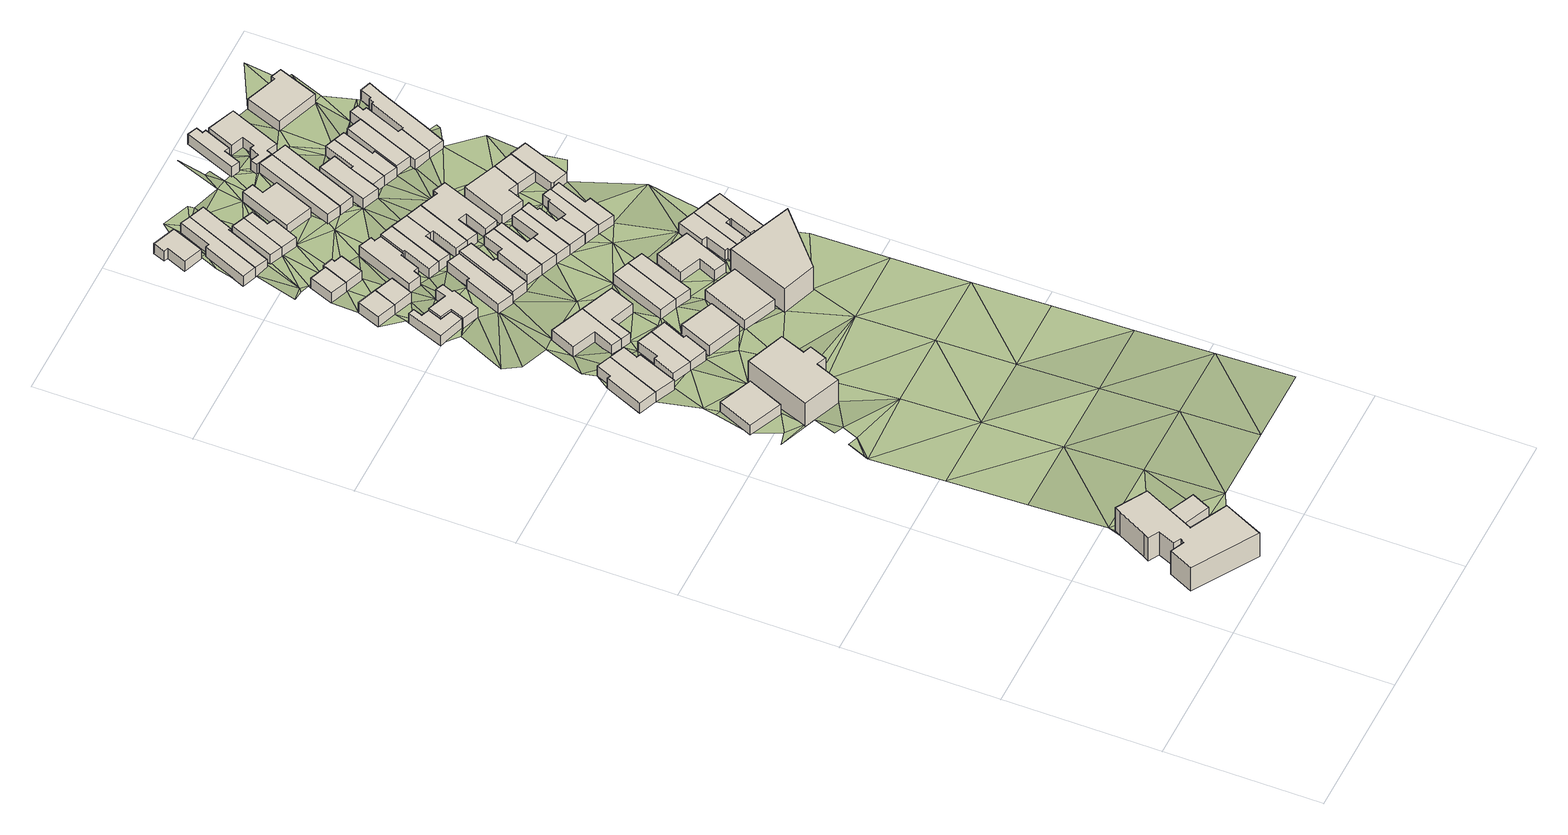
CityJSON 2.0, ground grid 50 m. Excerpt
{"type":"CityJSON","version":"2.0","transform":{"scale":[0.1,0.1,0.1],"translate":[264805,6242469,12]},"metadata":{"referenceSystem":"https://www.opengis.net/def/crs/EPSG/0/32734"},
"CityObjects":{
"building1":{"type":"Building","attributes":{"building":"retail","building:levels":3,"building_height":9.7,"plus_code":"4FRW3F94+77R","ground_height":23.98,"roof_height":33.68},"geometry":[{"type":"Solid","lod":"1","boundaries":[[[[0,1,2,3]],[[1,4,5,2]],[[4,6,7,5]],[[6,8,9,7]],[[8,10,11,9]],[[10,12,13,11]],[[12,14,15,13]],[[14,16,17,15]],[[16,18,19,17]],[[18,20,21,19]],[[20,22,23,21]],[[22,24,25,23]],[[24,26,27,25]],[[26,0,3,27]],[[3,2,5,7,9,11,13,15,17,19,21,23,25,27]],[[26,24,22,20,18,16,14,12,10,8,6,4,1,0]]]]}]},
"building2":{"type":"Building","attributes":{"building":"service","building:levels":1,"building_height":4.1,"plus_code":"4FRW3F94+78V","ground_height":24.58,"roof_height":28.68},"geometry":[{"type":"Solid","lod":"1","boundaries":[[[[28,29,30,31]],[[29,32,33,30]],[[32,34,35,33]],[[34,28,31,35]],[[31,30,33,35]],[[34,32,29,28]]]]}]},
"building3":{"type":"Building","attributes":{"address":"42 Ormskirk Street Woodstock Cape Town","building":"house","building:levels":1,"building_height":4.1,"plus_code":"4FRW3F94+Q7H","ground_height":19.28,"roof_height":23.38},"geometry":[{"type":"Solid","lod":"1","boundaries":[[[[36,37,38,39]],[[37,40,41,38]],[[40,42,43,41]],[[42,36,39,43]],[[39,38,41,43]],[[42,40,37,36]]]]}]},
"building4":{"type":"Building","attributes":{"address":"Ormskirk Street Woodstock Cape Town","building":"house","building:levels":1,"building_height":4.1,"plus_code":"4FRW3F94+V7V","ground_height":18.62,"roof_height":22.72},"geometry":[{"type":"Solid","lod":"1","boundaries":[[[[44,45,46,47]],[[45,48,49,46]],[[48,50,51,49]],[[50,52,53,51]],[[52,54,55,53]],[[54,44,47,55]],[[47,46,49,51,53,55]],[[54,52,50,48,45,44]]]]}]},
"building5":{"type":"Building","attributes":{"address":"BHC School of Design 72 Salt River Road Salt River Cape Town","building":"college","building:levels":3,"amenity":"college","building_height":9.7,"plus_code":"4FRW3F94+P8Q","ground_height":18.91,"roof_height":28.61},"geometry":[{"type":"Solid","lod":"1","boundaries":[[[[56,57,58,59]],[[57,60,61,58]],[[60,62,63,61]],[[62,64,65,63]],[[64,66,67,65]],[[66,68,69,67]],[[68,70,71,69]],[[70,56,59,71]],[[59,58,61,63,65,67,69,71]],[[70,68,66,64,62,60,57,56]]]]}]},
"building6":{"type":"Building","attributes":{"address":"Ormskirk Street Woodstock Cape Town","building":"house","building:levels":1,"building_height":4.1,"plus_code":"4FRW3F94+V7Q","ground_height":18.62,"roof_height":22.72},"geometry":[{"type":"Solid","lod":"1","boundaries":[[[[44,54,55,47]],[[54,72,73,55]],[[72,74,75,73]],[[74,76,77,75]],[[76,78,79,77]],[[78,44,47,79]],[[47,55,73,75,77,79]],[[78,76,74,72,54,44]]]]}]},
"building7":{"type":"Building","attributes":{"address":"33A Ormskirk Street Woodstock Cape Town","building":"house","building:levels":1,"building_height":4.1,"plus_code":"4FRW3F94+V8G","ground_height":18.24,"roof_height":22.34},"geometry":[{"type":"Solid","lod":"1","boundaries":[[[[80,81,82,83]],[[81,84,85,82]],[[84,86,87,85]],[[86,88,89,87]],[[88,90,91,89]],[[90,80,83,91]],[[83,82,85,87,89,91]],[[90,88,86,84,81,80]]]]}]},
"building8":{"type":"Building","attributes":{"address":"33B Ormskirk Street Woodstock Cape Town","building":"house","building:levels":1,"building_height":4.1,"plus_code":"4FRW3F94+V9M","ground_height":18.24,"roof_height":22.34},"geometry":[{"type":"Solid","lod":"1","boundaries":[[[[80,90,91,83]],[[90,92,93,91]],[[92,94,95,93]],[[94,96,97,95]],[[96,98,99,97]],[[98,80,83,99]],[[83,91,93,95,97,99]],[[98,96,94,92,90,80]]]]}]},
"building9":{"type":"Building","attributes":{"address":"82 Regent Road Woodstock Cape Town","building":"house","building:levels":1,"building_height":4.1,"plus_code":"4FRW3F94+X89","ground_height":17.44,"roof_height":21.54},"geometry":[{"type":"Solid","lod":"1","boundaries":[[[[100,101,102,103]],[[101,104,105,102]],[[104,106,107,105]],[[106,108,109,107]],[[108,110,111,109]],[[110,100,103,111]],[[103,102,105,107,109,111]],[[110,108,106,104,101,100]]]]}]},
"building10":{"type":"Building","attributes":{"address":"51 Regent Road Woodstock Cape Town","building":"house","building:levels":1,"building_height":4.1,"plus_code":"4FRW3FC4+47G","ground_height":15.79,"roof_height":19.89},"geometry":[{"type":"Solid","lod":"1","boundaries":[[[[112,113,114,115]],[[113,116,117,114]],[[116,118,119,117]],[[118,120,121,119]],[[120,122,123,121]],[[122,124,125,123]],[[124,126,127,125]],[[126,112,115,127]],[[115,114,117,119,121,123,125,127]],[[126,124,122,120,118,116,113,112]]]]}]},
"building11":{"type":"Building","attributes":{"address":"18E Oxford Street Woodstock Cape Town","building":"house","building:levels":1,"building_height":4.1,"plus_code":"4FRW3FC4+57Q","ground_height":15.79,"roof_height":19.89},"geometry":[{"type":"Solid","lod":"1","boundaries":[[[[128,129,130,131]],[[129,132,133,130]],[[132,134,135,133]],[[134,128,131,135]],[[131,130,133,135]],[[134,132,129,128]]]]}]},
"building12":{"type":"Building","attributes":{"address":"35 Ormskirk Street Woodstock Cape Town","building":"house","building:levels":1,"building_height":4.1,"plus_code":"4FRW3F94+VC2","ground_height":18.24,"roof_height":22.34},"geometry":[{"type":"Solid","lod":"1","boundaries":[[[[136,137,138,139]],[[137,140,141,138]],[[140,142,143,141]],[[142,136,139,143]],[[139,138,141,143]],[[142,140,137,136]]]]}]},
"building13":{"type":"Building","attributes":{"address":"53 Regent Road Woodstock Cape Town","building":"house","building:levels":1,"building_height":4.1,"plus_code":"4FRW3FC4+483","ground_height":16.55,"roof_height":20.65},"geometry":[{"type":"Solid","lod":"1","boundaries":[[[[144,145,146,147]],[[145,148,149,146]],[[148,150,151,149]],[[150,152,153,151]],[[152,154,155,153]],[[154,156,157,155]],[[156,158,159,157]],[[158,160,161,159]],[[160,162,163,161]],[[162,164,165,163]],[[164,144,147,165]],[[147,146,149,151,153,155,157,159,161,163,165]],[[164,162,160,158,156,154,152,150,148,145,144]]]]}]},
"building14":{"type":"Building","attributes":{"address":"84 Regent Road Woodstock Cape Town","building":"house","building:levels":1,"building_height":4.1,"plus_code":"4FRW3F94+X94","ground_height":17.44,"roof_height":21.54},"geometry":[{"type":"Solid","lod":"1","boundaries":[[[[100,110,111,103]],[[110,166,167,111]],[[166,168,169,167]],[[168,170,171,169]],[[170,172,173,171]],[[172,100,103,173]],[[103,111,167,169,171,173]],[[172,170,168,166,110,100]]]]}]},
"building15":{"type":"Building","attributes":{"address":"18D Oxford Street Woodstock Cape Town","building":"house","building:levels":1,"building_height":4.1,"plus_code":"4FRW3FC4+58F","ground_height":15.79,"roof_height":19.89},"geometry":[{"type":"Solid","lod":"1","boundaries":[[[[129,128,131,130]],[[128,174,175,131]],[[174,176,177,175]],[[176,129,130,177]],[[130,131,175,177]],[[176,174,128,129]]]]}]},
"building16":{"type":"Building","attributes":{"address":"18B Oxford Street Woodstock Cape Town","building":"house","building:levels":1,"building_height":4.1,"plus_code":"4FRW3FC4+68R","ground_height":14.93,"roof_height":19.03},"geometry":[{"type":"Solid","lod":"1","boundaries":[[[[178,179,180,181]],[[179,182,183,180]],[[182,184,185,183]],[[184,178,181,185]],[[181,180,183,185]],[[184,182,179,178]]]]}]},
"building17":{"type":"Building","attributes":{"address":"18C Oxford Street Woodstock Cape Town","building":"house","building:levels":1,"building_height":4.1,"plus_code":"4FRW3FC4+68P","ground_height":14.8,"roof_height":18.9},"geometry":[{"type":"Solid","lod":"1","boundaries":[[[[186,187,188,189]],[[187,190,191,188]],[[190,192,193,191]],[[192,194,195,193]],[[194,196,197,195]],[[196,198,199,197]],[[198,186,189,199]],[[189,188,191,193,195,197,199]],[[198,196,194,192,190,187,186]]]]}]},
"building18":{"type":"Building","attributes":{"address":"55 Regent Road Woodstock Cape Town","building":"house","building:levels":1,"building_height":4.1,"plus_code":"4FRW3FC4+39M","ground_height":15.6,"roof_height":19.7},"geometry":[{"type":"Solid","lod":"1","boundaries":[[[[200,201,202,203]],[[201,204,205,202]],[[204,206,207,205]],[[206,208,209,207]],[[208,210,211,209]],[[210,200,203,211]],[[203,202,205,207,209,211]],[[210,208,206,204,201,200]]]]}]},
"building19":{"type":"Building","attributes":{"address":"37 Ormskirk Street Woodstock Cape Town","building":"house","building:levels":1,"building_height":4.1,"plus_code":"4FRW3F94+RFM","ground_height":17.89,"roof_height":21.99},"geometry":[{"type":"Solid","lod":"1","boundaries":[[[[212,213,214,215]],[[213,216,217,214]],[[216,218,219,217]],[[218,212,215,219]],[[215,214,217,219]],[[218,216,213,212]]]]}]},
"building20":{"type":"Building","attributes":{"address":"86 Regent Road Woodstock Cape Town","building":"house","building:levels":1,"building_height":4.1,"plus_code":"4FRW3F94+WCP","ground_height":17.22,"roof_height":21.32},"geometry":[{"type":"Solid","lod":"1","boundaries":[[[[220,221,222,223]],[[221,224,225,222]],[[224,226,227,225]],[[226,220,223,227]],[[223,222,225,227]],[[226,224,221,220]]]]}]},
"building21":{"type":"Building","attributes":{"address":"57 Regent Road Woodstock Cape Town","building":"house","building:levels":1,"building_height":4.1,"plus_code":"4FRW3FC4+39H","ground_height":16.55,"roof_height":20.65},"geometry":[{"type":"Solid","lod":"1","boundaries":[[[[228,229,230,231]],[[229,232,233,230]],[[232,234,235,233]],[[234,236,237,235]],[[236,238,239,237]],[[238,228,231,239]],[[231,230,233,235,237,239]],[[238,236,234,232,229,228]]]]}]},
"building22":{"type":"Building","attributes":{"address":"11A Oxford Street Woodstock Cape Town","building":"house","building:levels":1,"building_height":4.1,"plus_code":"4FRW3FC4+97X","ground_height":13.09,"roof_height":17.19},"geometry":[{"type":"Solid","lod":"1","boundaries":[[[[240,241,242,243]],[[241,244,245,242]],[[244,246,247,245]],[[246,248,249,247]],[[248,250,251,249]],[[250,240,243,251]],[[243,242,245,247,249,251]],[[250,248,246,244,241,240]]]]}]},
"building23":{"type":"Building","attributes":{"address":"20 Oxford Street Woodstock Cape Town","building":"house","building:levels":1,"building_height":4.1,"plus_code":"4FRW3FC4+59V","ground_height":14.8,"roof_height":18.9},"geometry":[{"type":"Solid","lod":"1","boundaries":[[[[252,253,254,255]],[[253,256,257,254]],[[256,258,259,257]],[[258,260,261,259]],[[260,262,263,261]],[[262,264,265,263]],[[264,266,267,265]],[[266,268,269,267]],[[268,270,271,269]],[[270,252,255,271]],[[255,254,257,259,261,263,265,267,269,271]],[[270,268,266,264,262,260,258,256,253,252]]]]}]},
"building24":{"type":"Building","attributes":{"address":"13 Oxford Street Woodstock Cape Town","building":"house","building:levels":1,"building_height":4.1,"plus_code":"4FRW3FC4+88R","ground_height":13.09,"roof_height":17.19},"geometry":[{"type":"Solid","lod":"1","boundaries":[[[[272,273,274,275]],[[273,276,277,274]],[[276,278,279,277]],[[278,280,281,279]],[[280,282,283,281]],[[282,272,275,283]],[[275,274,277,279,281,283]],[[282,280,278,276,273,272]]]]}]},
"building25":{"type":"Building","attributes":{"address":"88 Regent Road Woodstock Cape Town","building":"house","building:levels":1,"building_height":4.1,"plus_code":"4FRW3F94+WFC","ground_height":17.22,"roof_height":21.32},"geometry":[{"type":"Solid","lod":"1","boundaries":[[[[220,226,227,223]],[[226,284,285,227]],[[284,286,287,285]],[[286,220,223,287]],[[223,227,285,287]],[[286,284,226,220]]]]}]},
"building26":{"type":"Building","attributes":{"address":"15 Oxford Street Woodstock Cape Town","building":"house","building:levels":1,"building_height":4.1,"plus_code":"4FRW3FC4+88V","ground_height":13.09,"roof_height":17.19},"geometry":[{"type":"Solid","lod":"1","boundaries":[[[[272,288,289,275]],[[288,290,291,289]],[[290,292,293,291]],[[292,294,295,293]],[[294,273,274,295]],[[273,272,275,274]],[[275,289,291,293,295,274]],[[273,294,292,290,288,272]]]]}]},
"building27":{"type":"Building","attributes":{"address":"22 Oxford Street Woodstock Cape Town","building":"house","building:levels":1,"building_height":4.1,"plus_code":"4FRW3FC4+598","ground_height":15.6,"roof_height":19.7},"geometry":[{"type":"Solid","lod":"1","boundaries":[[[[296,297,298,299]],[[297,300,301,298]],[[300,302,303,301]],[[302,304,305,303]],[[304,306,307,305]],[[306,296,299,307]],[[299,298,301,303,305,307]],[[306,304,302,300,297,296]]]]}]},
"building28":{"type":"Building","attributes":{"address":"17 Oxford Street Woodstock Cape Town","building":"house","building:levels":1,"building_height":4.1,"plus_code":"4FRW3FC4+88Q","ground_height":13.85,"roof_height":17.95},"geometry":[{"type":"Solid","lod":"1","boundaries":[[[[308,309,310,311]],[[309,312,313,310]],[[312,314,315,313]],[[314,308,311,315]],[[311,310,313,315]],[[314,312,309,308]]]]}]},
"building29":{"type":"Building","attributes":{"address":"59 Regent Road Woodstock Cape Town","building":"house","building:levels":1,"building_height":4.1,"plus_code":"4FRW3FC4+3CF","ground_height":16.45,"roof_height":20.55},"geometry":[{"type":"Solid","lod":"1","boundaries":[[[[316,317,318,319]],[[317,320,321,318]],[[320,322,323,321]],[[322,324,325,323]],[[324,326,327,325]],[[326,316,319,327]],[[319,318,321,323,325,327]],[[326,324,322,320,317,316]]]]}]},
"building30":{"type":"Building","attributes":{"address":"19 Oxford Street Woodstock Cape Town","building":"house","building:levels":1,"building_height":4.1,"plus_code":"4FRW3FC4+896","ground_height":13.85,"roof_height":17.95},"geometry":[{"type":"Solid","lod":"1","boundaries":[[[[308,328,329,311]],[[328,330,331,329]],[[330,332,333,331]],[[332,334,335,333]],[[334,309,310,335]],[[309,308,311,310]],[[311,329,331,333,335,310]],[[309,334,332,330,328,308]]]]}]},
"building31":{"type":"Building","attributes":{"address":"24 Oxford Street Woodstock Cape Town","building":"house","building:levels":1,"building_height":4.1,"plus_code":"4FRW3FC4+5CM","ground_height":15.6,"roof_height":19.7},"geometry":[{"type":"Solid","lod":"1","boundaries":[[[[336,296,299,337]],[[296,306,307,299]],[[306,338,339,307]],[[338,340,341,339]],[[340,342,343,341]],[[342,336,337,343]],[[337,299,307,339,341,343]],[[342,340,338,306,296,336]]]]}]},
"building32":{"type":"Building","attributes":{"address":"61 Regent Road Woodstock Cape Town","building":"house","building:levels":1,"building_height":4.1,"plus_code":"4FRW3FC4+3FJ","ground_height":16.45,"roof_height":20.55},"geometry":[{"type":"Solid","lod":"1","boundaries":[[[[316,326,327,319]],[[326,344,345,327]],[[344,346,347,345]],[[346,348,349,347]],[[348,350,351,349]],[[350,316,319,351]],[[319,327,345,347,349,351]],[[350,348,346,344,326,316]]]]}]},
"building33":{"type":"Building","attributes":{"address":"90 Regent Road Woodstock Cape Town","building":"house","building:levels":1,"building_height":4.1,"plus_code":"4FRW3F94+WG2","ground_height":17.89,"roof_height":21.99},"geometry":[{"type":"Solid","lod":"1","boundaries":[[[[352,353,354,355]],[[353,356,357,354]],[[356,358,359,357]],[[358,360,361,359]],[[360,362,363,361]],[[362,352,355,363]],[[355,354,357,359,361,363]],[[362,360,358,356,353,352]]]]}]},
"building34":{"type":"Building","attributes":{"address":"70 Salt River Road","building":"industrial","building:levels":3,"building_height":9.7,"plus_code":"4FRW3F94+RG8","ground_height":17.89,"roof_height":27.59},"geometry":[{"type":"Solid","lod":"1","boundaries":[[[[364,365,366,367]],[[365,368,369,366]],[[368,370,371,369]],[[370,364,367,371]],[[367,366,369,371]],[[370,368,365,364]]]]}]},
"building35":{"type":"Building","attributes":{"address":"26 Oxford Street Woodstock Cape Town","building":"house","building:levels":1,"building_height":4.1,"plus_code":"4FRW3FC4+5C4","ground_height":15.6,"roof_height":19.7},"geometry":[{"type":"Solid","lod":"1","boundaries":[[[[372,336,337,373]],[[336,342,343,337]],[[342,374,375,343]],[[374,376,377,375]],[[376,378,379,377]],[[378,372,373,379]],[[373,337,343,375,377,379]],[[378,376,374,342,336,372]]]]}]},
"building36":{"type":"Building","attributes":{"address":"63 Regent Road Woodstock Cape Town","building":"house","building:levels":1,"building_height":4.1,"plus_code":"4FRW3FC4+3F3","ground_height":16.45,"roof_height":20.55},"geometry":[{"type":"Solid","lod":"1","boundaries":[[[[380,381,382,383]],[[381,384,385,382]],[[384,346,347,385]],[[346,344,345,347]],[[344,386,387,345]],[[386,380,383,387]],[[383,382,385,347,345,387]],[[386,344,346,384,381,380]]]]}]},
"building37":{"type":"Building","attributes":{"address":"65 Regent Road Woodstock Cape Town","building":"house","building:levels":1,"building_height":4.1,"plus_code":"4FRW3FC4+3F9","ground_height":16.45,"roof_height":20.55},"geometry":[{"type":"Solid","lod":"1","boundaries":[[[[388,389,390,391]],[[389,392,393,390]],[[392,394,395,393]],[[394,396,397,395]],[[396,398,399,397]],[[398,380,383,399]],[[380,386,387,383]],[[386,388,391,387]],[[391,390,393,395,397,399,383,387]],[[386,380,398,396,394,392,389,388]]]]}]},
"building38":{"type":"Building","attributes":{"address":"92 Regent Road Woodstock Cape Town","building":"house","building:levels":1,"building_height":4.1,"plus_code":"4FRW3F94+VGQ","ground_height":17.54,"roof_height":21.64},"geometry":[{"type":"Solid","lod":"1","boundaries":[[[[400,401,402,403]],[[401,404,405,402]],[[404,406,407,405]],[[406,408,409,407]],[[408,410,411,409]],[[410,412,413,411]],[[412,414,415,413]],[[414,400,403,415]],[[403,402,405,407,409,411,413,415]],[[414,412,410,408,406,404,401,400]]]]}]},
"building39":{"type":"Building","attributes":{"address":"21 Oxford Street Woodstock Cape Town","building":"house","building:levels":1,"building_height":4.1,"plus_code":"4FRW3FC4+8CC","ground_height":13.85,"roof_height":17.95},"geometry":[{"type":"Solid","lod":"1","boundaries":[[[[416,417,418,419]],[[417,420,421,418]],[[420,422,423,421]],[[422,424,425,423]],[[424,426,427,425]],[[426,416,419,427]],[[419,418,421,423,425,427]],[[426,424,422,420,417,416]]]]}]},
"building40":{"type":"Building","attributes":{"address":"30 Oxford Street Woodstock Cape Town","building":"house","building:levels":1,"building_height":4.1,"plus_code":"4FRW3FC4+5F7","ground_height":15.63,"roof_height":19.73},"geometry":[{"type":"Solid","lod":"1","boundaries":[[[[372,378,379,373]],[[378,428,429,379]],[[428,430,431,429]],[[430,432,433,431]],[[432,434,435,433]],[[434,436,437,435]],[[436,438,439,437]],[[438,440,441,439]],[[440,442,443,441]],[[442,372,373,443]],[[373,379,429,431,433,435,437,439,441,443]],[[442,440,438,436,434,432,430,428,378,372]]]]}]},
"building41":{"type":"Building","attributes":{"address":"94 Regent Road Woodstock Cape Town","building":"house","building:levels":1,"building_height":4.1,"plus_code":"4FRW3F94+WH3","ground_height":17.54,"roof_height":21.64},"geometry":[{"type":"Solid","lod":"1","boundaries":[[[[444,400,403,445]],[[400,414,415,403]],[[414,446,447,415]],[[446,448,449,447]],[[448,450,451,449]],[[450,452,453,451]],[[452,454,455,453]],[[454,444,445,455]],[[445,403,415,447,449,451,453,455]],[[454,452,450,448,446,414,400,444]]]]}]},
"building42":{"type":"Building","attributes":{"address":"67 Regent Road Woodstock Cape Town","building":"house","building:levels":1,"building_height":4.1,"plus_code":"4FRW3FC4+2GJ","ground_height":16.45,"roof_height":20.55},"geometry":[{"type":"Solid","lod":"1","boundaries":[[[[456,457,458,459]],[[457,460,461,458]],[[460,462,463,461]],[[462,464,465,463]],[[464,389,390,465]],[[389,388,391,390]],[[388,466,467,391]],[[466,456,459,467]],[[459,458,461,463,465,390,391,467]],[[466,388,389,464,462,460,457,456]]]]}]},
"building43":{"type":"Building","attributes":{"address":"69 Regent Road Woodstock Cape Town","building":"house","building:levels":1,"building_height":4.1,"plus_code":"4FRW3FC4+3G5","ground_height":16.25,"roof_height":20.35},"geometry":[{"type":"Solid","lod":"1","boundaries":[[[[468,469,470,471]],[[469,472,473,470]],[[472,474,475,473]],[[474,476,477,475]],[[476,478,479,477]],[[478,468,471,479]],[[471,470,473,475,477,479]],[[478,476,474,472,469,468]]]]}]},
"building44":{"type":"Building","attributes":{"address":"23 Oxford Street Woodstock Cape Town","building":"house","building:levels":1,"building_height":4.1,"plus_code":"4FRW3FC4+8C9","ground_height":13.85,"roof_height":17.95},"geometry":[{"type":"Solid","lod":"1","boundaries":[[[[480,481,482,483]],[[481,484,485,482]],[[484,486,487,485]],[[486,480,483,487]],[[483,482,485,487]],[[486,484,481,480]]]]}]},
"building45":{"type":"Building","attributes":{"address":"96 Regent Road Woodstock Cape Town","building":"house","building:levels":1,"building_height":4.1,"plus_code":"4FRW3F94+VHG","ground_height":17.54,"roof_height":21.64},"geometry":[{"type":"Solid","lod":"1","boundaries":[[[[488,444,445,489]],[[444,454,455,445]],[[454,490,491,455]],[[490,492,493,491]],[[492,494,495,493]],[[494,496,497,495]],[[496,498,499,497]],[[498,488,489,499]],[[489,445,455,491,493,495,497,499]],[[498,496,494,492,490,454,444,488]]]]}]},
"building46":{"type":"Building","attributes":{"address":"32 Oxford Street Woodstock Cape Town","building":"house","building:levels":1,"building_height":4.1,"plus_code":"4FRW3FC4+4GF","ground_height":15.63,"roof_height":19.73},"geometry":[{"type":"Solid","lod":"1","boundaries":[[[[500,501,502,503]],[[501,504,505,502]],[[504,506,507,505]],[[506,508,509,507]],[[508,510,511,509]],[[510,500,503,511]],[[503,502,505,507,509,511]],[[510,508,506,504,501,500]]]]}]},
"building47":{"type":"Building","attributes":{"address":"27 Oxford Street Woodstock Cape Town","building":"house","building:levels":1,"building_height":4.1,"plus_code":"4FRW3FC4+7F7","ground_height":14.74,"roof_height":18.84},"geometry":[{"type":"Solid","lod":"1","boundaries":[[[[512,513,514,515]],[[513,516,517,514]],[[516,518,519,517]],[[518,520,521,519]],[[520,522,523,521]],[[522,512,515,523]],[[515,514,517,519,521,523]],[[522,520,518,516,513,512]]]]}]},
"building48":{"type":"Building","attributes":{"address":"25 Oxford Street Woodstock Cape Town","building":"house","building:levels":1,"building_height":4.1,"plus_code":"4FRW3FC4+8F7","ground_height":13.89,"roof_height":17.99},"geometry":[{"type":"Solid","lod":"1","boundaries":[[[[480,524,525,526]],[[524,527,528,525]],[[527,481,529,528]],[[481,480,526,529]],[[526,525,528,529]],[[481,527,524,480]]]]}]},
"building49":{"type":"Building","attributes":{"address":"29 Oxford Street Woodstock Cape Town","building":"house","building:levels":1,"building_height":4.1,"plus_code":"4FRW3FC4+7GC","ground_height":13.89,"roof_height":17.99},"geometry":[{"type":"Solid","lod":"1","boundaries":[[[[530,531,532,533]],[[531,534,535,532]],[[534,536,537,535]],[[536,538,539,537]],[[538,540,541,539]],[[540,530,533,541]],[[533,532,535,537,539,541]],[[540,538,536,534,531,530]]]]}]},
"building50":{"type":"Building","attributes":{"address":"34 Oxford Street Woodstock Cape Town","building":"house","building:levels":1,"building_height":4.1,"plus_code":"4FRW3FC4+4HC","ground_height":15.63,"roof_height":19.73},"geometry":[{"type":"Solid","lod":"1","boundaries":[[[[542,543,544,545]],[[543,500,503,544]],[[500,510,511,503]],[[510,542,545,511]],[[545,544,503,511]],[[510,500,543,542]]]]}]},
"building51":{"type":"Building","attributes":{"address":"20 York Street Woodstock Cape Town","building":"house","building:levels":1,"building_height":4.1,"plus_code":"4FRW3FC4+CFF","ground_height":13.06,"roof_height":17.16},"geometry":[{"type":"Solid","lod":"1","boundaries":[[[[546,547,548,549]],[[547,550,551,548]],[[550,552,553,551]],[[552,554,555,553]],[[554,556,557,555]],[[556,558,559,557]],[[558,560,561,559]],[[560,546,549,561]],[[549,548,551,553,555,557,559,561]],[[560,558,556,554,552,550,547,546]]]]}]},
"building52":{"type":"Building","attributes":{"address":"31 Oxford Street Woodstock Cape Town","building":"house","building:levels":1,"building_height":4.1,"plus_code":"4FRW3FC4+7GP","ground_height":13.89,"roof_height":17.99},"geometry":[{"type":"Solid","lod":"1","boundaries":[[[[531,562,563,532]],[[562,564,565,563]],[[564,566,567,565]],[[566,568,569,567]],[[568,534,535,569]],[[534,531,532,535]],[[532,563,565,567,569,535]],[[534,568,566,564,562,531]]]]}]},
"building53":{"type":"Building","attributes":{"address":"36 Oxford Street Woodstock Cape Town","building":"house","building:levels":1,"building_height":4.1,"plus_code":"4FRW3FC4+4H8","ground_height":15.67,"roof_height":19.77},"geometry":[{"type":"Solid","lod":"1","boundaries":[[[[570,571,572,573]],[[571,574,575,572]],[[574,576,577,575]],[[576,578,579,577]],[[578,580,581,579]],[[580,570,573,581]],[[573,572,575,577,579,581]],[[580,578,576,574,571,570]]]]}]},
"building54":{"type":"Building","attributes":{"address":"22 York Street Woodstock Cape Town","building":"house","building:levels":1,"building_height":4.1,"plus_code":"4FRW3FC4+CG2","ground_height":13.06,"roof_height":17.16},"geometry":[{"type":"Solid","lod":"1","boundaries":[[[[582,583,584,585]],[[583,586,587,584]],[[586,588,589,587]],[[588,590,591,589]],[[590,592,593,591]],[[592,594,595,593]],[[594,596,597,595]],[[596,598,599,597]],[[598,600,601,599]],[[600,602,603,601]],[[602,604,605,603]],[[604,582,585,605]],[[585,584,587,589,591,593,595,597,599,601,603,605]],[[604,602,600,598,596,594,592,590,588,586,583,582]]]]}]},
"building55":{"type":"Building","attributes":{"address":"33 Oxford Street Woodstock Cape Town","building":"house","building:levels":1,"building_height":4.1,"plus_code":"4FRW3FC4+7GQ","ground_height":14.51,"roof_height":18.61},"geometry":[{"type":"Solid","lod":"1","boundaries":[[[[606,607,608,609]],[[607,610,611,608]],[[610,612,613,611]],[[612,614,615,613]],[[614,606,609,615]],[[609,608,611,613,615]],[[614,612,610,607,606]]]]}]},
"building56":{"type":"Building","attributes":{"address":"33C Oxford Street Woodstock Cape Town","building":"house","building:levels":1,"building_height":4.1,"plus_code":"4FRW3FC4+7HF","ground_height":13.99,"roof_height":18.09},"geometry":[{"type":"Solid","lod":"1","boundaries":[[[[616,617,618,619]],[[617,620,621,618]],[[620,622,623,621]],[[622,624,625,623]],[[624,626,627,625]],[[626,628,629,627]],[[628,630,631,629]],[[630,616,619,631]],[[619,618,621,623,625,627,629,631]],[[630,628,626,624,622,620,617,616]]]]}]},
"building57":{"type":"Building","attributes":{"address":"33B Oxford Street Woodstock Cape Town","building":"house","building:levels":1,"building_height":4.1,"plus_code":"4FRW3FC4+7JC","ground_height":13.99,"roof_height":18.09},"geometry":[{"type":"Solid","lod":"1","boundaries":[[[[616,632,633,619]],[[632,634,635,633]],[[634,636,637,635]],[[636,638,639,637]],[[638,640,641,639]],[[640,642,643,641]],[[642,644,645,643]],[[644,646,647,645]],[[646,648,649,647]],[[648,650,651,649]],[[650,617,618,651]],[[617,616,619,618]],[[619,633,635,637,639,641,643,645,647,649,651,618]],[[617,650,648,646,644,642,640,638,636,634,632,616]]]]}]},
"building58":{"type":"Building","attributes":{"address":"24 York Street Woodstock Cape Town","building":"house","building:levels":1,"building_height":4.1,"plus_code":"4FRW3FC4+9HM","ground_height":13.06,"roof_height":17.16},"geometry":[{"type":"Solid","lod":"1","boundaries":[[[[652,653,654,655]],[[653,656,657,654]],[[656,658,659,657]],[[658,660,661,659]],[[660,662,663,661]],[[662,652,655,663]],[[655,654,657,659,661,663]],[[662,660,658,656,653,652]]]]}]},
"terrain1":{"type":"TINRelief","geometry":[{"type":"CompositeSurface","lod":"1","boundaries":[[[26,664,0]],[[665,666,667]],[[665,668,666]],[[24,665,667]],[[26,24,664]],[[668,34,666]],[[667,28,24]],[[668,669,34]],[[670,664,24]],[[34,669,28]],[[671,672,664]],[[28,670,24]],[[670,28,669]],[[671,673,672]],[[664,670,671]],[[674,675,676]],[[674,676,677]],[[676,673,678]],[[677,675,674]],[[673,671,678]],[[679,680,681]],[[670,669,682]],[[680,683,681]],[[684,685,679]],[[676,686,677]],[[687,685,36]],[[683,688,689]],[[681,684,679]],[[670,682,671]],[[686,676,678]],[[682,669,690]],[[36,691,687]],[[689,677,686]],[[689,692,683]],[[692,681,683]],[[54,691,693]],[[684,681,68]],[[691,36,68]],[[686,692,689]],[[678,671,694]],[[36,42,68]],[[684,68,42]],[[45,50,48]],[[693,691,695]],[[694,671,682]],[[691,68,695]],[[696,693,695]],[[697,693,696]],[[698,692,686]],[[699,45,44]],[[698,700,692]],[[697,74,693]],[[701,699,44]],[[702,695,68]],[[703,686,678]],[[699,701,704]],[[697,705,74]],[[76,74,78]],[[678,694,706]],[[44,707,701]],[[44,78,707]],[[708,709,698]],[[81,74,705]],[[682,690,710]],[[711,712,713]],[[74,81,78]],[[68,714,702]],[[68,66,714]],[[709,66,715]],[[703,698,686]],[[716,707,78]],[[717,704,701]],[[701,707,106]],[[716,78,81]],[[718,711,719]],[[703,678,706]],[[704,713,712]],[[702,714,720]],[[718,721,722]],[[720,94,702]],[[682,710,694]],[[716,81,723]],[[690,724,710]],[[81,80,723]],[[711,713,719]],[[721,718,725]],[[708,698,726]],[[704,717,713]],[[720,140,94]],[[714,727,720]],[[718,719,725]],[[726,709,708]],[[140,96,94]],[[728,128,134]],[[714,66,729]],[[728,124,122]],[[730,723,80]],[[122,731,732]],[[726,66,709]],[[96,140,98]],[[128,728,122]],[[730,80,98]],[[729,727,714]],[[733,706,694]],[[122,732,174]],[[723,734,735]],[[726,698,703]],[[128,122,174]],[[730,734,723]],[[717,229,713]],[[140,736,98]],[[737,717,100]],[[730,98,736]],[[738,732,739]],[[66,740,729]],[[179,132,741]],[[174,732,738]],[[694,710,733]],[[741,132,129]],[[229,717,737]],[[727,729,137]],[[736,734,730]],[[742,736,140]],[[743,744,745]],[[746,719,713]],[[726,740,66]],[[140,137,742]],[[747,719,746]],[[174,738,748]],[[747,160,749]],[[750,744,743]],[[751,745,744]],[[748,176,174]],[[129,752,741]],[[172,737,100]],[[752,129,176]],[[747,746,160]],[[216,137,729]],[[160,753,738]],[[753,748,738]],[[184,750,178]],[[729,740,754]],[[229,737,232]],[[736,755,734]],[[756,703,706]],[[733,757,706]],[[742,137,216]],[[751,744,758]],[[759,750,184]],[[750,760,744]],[[753,160,304]],[[172,734,755]],[[761,762,763]],[[744,764,758]],[[201,160,746]],[[765,742,216]],[[172,755,737]],[[748,258,176]],[[760,750,759]],[[737,766,232]],[[160,201,304]],[[753,767,768]],[[746,769,201]],[[767,753,304]],[[764,744,760]],[[258,752,176]],[[756,726,703]],[[740,726,770]],[[771,232,766]],[[763,762,772]],[[756,706,757]],[[232,771,234]],[[190,773,774]],[[740,213,754]],[[358,765,216]],[[201,306,304]],[[775,737,755]],[[304,302,767]],[[258,190,752]],[[766,737,775]],[[773,776,759]],[[767,300,777]],[[776,760,759]],[[765,358,353]],[[300,767,302]],[[758,764,778]],[[306,201,338]],[[240,772,762]],[[771,779,234]],[[213,358,216]],[[740,370,213]],[[338,201,228]],[[286,765,353]],[[779,236,234]],[[276,762,780]],[[781,773,190]],[[778,782,758]],[[376,338,228]],[[762,276,240]],[[238,236,779]],[[356,353,358]],[[770,726,783]],[[755,784,775]],[[190,258,781]],[[358,213,360]],[[228,238,376]],[[773,781,776]],[[352,286,353]],[[342,338,376]],[[785,755,220]],[[360,213,370]],[[779,786,787]],[[238,788,376]],[[783,726,756]],[[789,297,256]],[[779,787,238]],[[790,782,778]],[[342,340,338]],[[258,256,781]],[[791,240,276]],[[755,785,784]],[[787,788,238]],[[360,370,792]],[[778,309,790]],[[374,342,376]],[[256,297,296]],[[776,793,330]],[[785,220,286]],[[273,791,276]],[[792,370,794]],[[370,795,794]],[[796,788,787]],[[776,797,793]],[[790,309,798]],[[776,781,799]],[[800,360,792]],[[370,801,795]],[[334,332,330]],[[794,802,792]],[[787,803,796]],[[348,346,350]],[[804,286,352]],[[803,787,316]],[[799,797,776]],[[805,784,785]],[[273,806,791]],[[360,800,362]],[[807,256,296]],[[781,256,807]],[[424,330,793]],[[273,798,808]],[[381,346,384]],[[800,792,809]],[[432,796,803]],[[286,804,785]],[[316,810,803]],[[770,783,811]],[[804,352,362]],[[334,424,309]],[[350,346,381]],[[806,273,808]],[[330,424,334]],[[812,801,370]],[[316,350,810]],[[796,432,430]],[[424,798,309]],[[813,799,781]],[[805,785,814]],[[801,450,815]],[[807,296,336]],[[816,450,801]],[[770,811,812]],[[817,810,350]],[[800,804,362]],[[781,807,813]],[[350,381,817]],[[816,492,450]],[[818,814,785]],[[808,798,819]],[[812,816,801]],[[785,804,818]],[[799,417,797]],[[816,494,492]],[[817,381,380]],[[798,424,819]],[[394,392,389]],[[454,450,492]],[[336,372,522]],[[807,820,813]],[[816,812,821]],[[336,522,807]],[[452,450,454]],[[817,501,810]],[[462,389,464]],[[380,822,817]],[[492,490,454]],[[462,394,389]],[[823,821,812]],[[398,396,394]],[[420,417,422]],[[380,398,822]],[[440,372,442]],[[522,372,440]],[[812,824,823]],[[825,424,422]],[[826,827,823]],[[484,417,799]],[[819,424,825]],[[826,823,824]],[[398,394,457]],[[828,810,501]],[[394,462,457]],[[438,810,828]],[[518,820,807]],[[822,398,457]],[[462,460,457]],[[804,829,818]],[[484,422,417]],[[830,825,422]],[[819,825,831]],[[832,522,440]],[[400,829,804]],[[457,833,822]],[[832,512,522]],[[833,834,822]],[[830,422,835]],[[836,478,837]],[[484,835,422]],[[836,818,829]],[[819,831,838]],[[839,831,825]],[[456,840,457]],[[457,840,833]],[[829,400,444]],[[440,841,832]],[[438,842,440]],[[518,527,820]],[[501,500,828]],[[843,830,835]],[[438,828,500]],[[840,456,844]],[[456,478,844]],[[843,835,845]],[[478,836,846]],[[841,440,842]],[[847,835,484]],[[833,840,848]],[[846,844,478]],[[849,516,513]],[[829,846,836]],[[850,843,845]],[[484,481,847]],[[550,843,552]],[[845,851,850]],[[552,843,850]],[[536,518,516]],[[852,842,438]],[[849,536,516]],[[847,481,527]],[[536,527,518]],[[853,841,842]],[[854,438,500]],[[583,552,850]],[[855,856,847]],[[527,855,847]],[[583,850,857]],[[438,854,852]],[[857,850,858]],[[583,554,552]],[[527,859,855]],[[859,527,536]],[[860,861,862]],[[536,534,859]],[[842,610,853]],[[863,864,846]],[[500,570,865]],[[855,859,866]],[[860,867,861]],[[534,866,859]],[[865,854,500]],[[866,604,855]],[[865,570,864]],[[628,610,842]],[[628,861,867]],[[868,534,861]],[[854,869,870]],[[866,534,868]],[[867,610,628]],[[871,872,873]],[[658,604,866]],[[874,871,875]],[[628,868,861]],[[870,869,876]],[[872,871,874]],[[872,877,878]],[[877,872,879]],[[880,628,877]],[[872,874,879]],[[874,881,879]],[[882,868,628]],[[877,879,640]],[[882,628,880]],[[880,877,640]],[[658,883,884]],[[882,885,868]],[[886,658,884]],[[868,885,887]],[[886,884,887]]]}]}
},
"vertices":[
[124,404,120],[77,310,120],[77,310,217],[124,404,217],[66,292,120],[66,292,217],[100,272,120],[100,272,217],[77,217,120],[77,217,217],[98,205,120],[98,205,217],[90,192,120],[90,192,217],[45,213,120],[45,213,217],[8,135,120],[8,135,217],[209,10,120],[209,10,217],[270,138,120],[270,138,217],[150,198,120],[150,198,217],[231,367,120],[231,367,217],[135,424,120],[135,424,217],
[312,261,126],[219,303,126],[219,303,167],[312,261,167],[191,242,126],[191,242,167],[284,200,126],[284,200,167],
[146,1651,73],[97,1537,73],[97,1537,114],[146,1651,114],[205,1491,73],[205,1491,114],[254,1606,73],[254,1606,114],
[185,2010,66],[138,2029,66],[138,2029,107],[185,2010,107],[117,1979,66],[117,1979,107],[106,1984,66],[106,1984,107],[54,1860,66],[54,1860,107],[112,1836,66],[112,1836,107],
[314,1360,69],[345,1439,69],[345,1439,166],[314,1360,166],[376,1426,69],[376,1426,166],[399,1483,69],[399,1483,166],[372,1493,69],[372,1493,166],[403,1574,69],[403,1574,166],[277,1623,69],[277,1623,166],[192,1408,69],[192,1408,166],
[176,1807,66],[176,1807,107],[227,1935,66],[227,1935,107],[215,1940,66],[215,1940,107],[235,1989,66],[235,1989,107],
[324,1943,62],[275,1963,62],[275,1963,103],[324,1943,103],[245,1890,62],[245,1890,103],[233,1894,62],[233,1894,103],[202,1821,62],[202,1821,103],[262,1796,62],[262,1796,103],
[319,1772,62],[319,1772,103],[351,1847,62],[351,1847,103],[341,1851,62],[341,1851,103],[373,1924,62],[373,1924,103],
[334,2161,54],[223,2207,54],[223,2207,95],[334,2161,95],[188,2125,54],[188,2125,95],[265,2093,54],[265,2093,95],[237,2027,54],[237,2027,95],[271,2013,54],[271,2013,95],
[174,2464,38],[188,2503,38],[188,2503,79],[174,2464,79],[149,2518,38],[149,2518,79],[166,2563,38],[166,2563,79],[141,2573,38],[141,2573,79],[152,2603,38],[152,2603,79],[133,2610,38],[133,2610,79],[89,2492,38],[89,2492,79],
[147,2659,38],[176,2733,38],[176,2733,79],[147,2659,79],[113,2757,38],[113,2757,79],[85,2684,38],[85,2684,79],
[449,1726,62],[493,1831,62],[493,1831,103],[449,1726,103],[383,1876,62],[383,1876,103],[339,1771,62],[339,1771,103],
[166,2563,46],[149,2518,46],[149,2518,87],[166,2563,87],[188,2503,46],[188,2503,87],[174,2464,46],[174,2464,87],[170,2457,46],[170,2457,87],[224,2436,46],[224,2436,87],[259,2525,46],[259,2525,87],[253,2528,46],[253,2528,87],[267,2563,46],[267,2563,87],[241,2574,46],[241,2574,87],[228,2539,46],[228,2539,87],
[302,1999,54],[302,1999,95],[329,2068,54],[329,2068,95],[408,2037,54],[408,2037,95],[440,2117,54],[440,2117,95],
[209,2635,38],[209,2635,79],[238,2708,38],[238,2708,79],
[153,2922,29],[123,2846,29],[123,2846,70],[153,2922,70],[178,2824,29],[178,2824,70],[209,2901,29],[209,2901,70],
[178,2824,28],[237,2801,28],[237,2801,69],[178,2824,69],[267,2877,28],[267,2877,69],[241,2887,28],[241,2887,69],[245,2897,28],[245,2897,69],[212,2909,28],[212,2909,69],[209,2901,28],[209,2901,69],
[404,2573,36],[361,2591,36],[361,2591,77],[404,2573,77],[326,2508,36],[326,2508,77],[318,2512,36],[318,2512,77],[268,2392,36],[268,2392,77],[319,2370,36],[319,2370,77],
[581,1674,59],[644,1825,59],[644,1825,100],[581,1674,100],[536,1870,59],[536,1870,100],[473,1719,59],[473,1719,100],
[549,2114,52],[493,2136,52],[493,2136,93],[549,2114,93],[420,1956,52],[420,1956,93],[476,1934,52],[476,1934,93],
[404,2573,46],[319,2370,46],[319,2370,87],[404,2573,87],[372,2350,46],[372,2350,87],[420,2466,46],[420,2466,87],[411,2470,46],[411,2470,87],[445,2554,46],[445,2554,87],
[186,3360,11],[111,3389,11],[111,3389,52],[186,3360,52],[96,3351,11],[96,3351,52],[109,3346,11],[109,3346,52],[83,3282,11],[83,3282,52],[145,3258,11],[145,3258,52],
[381,2806,28],[360,2815,28],[360,2815,69],[381,2806,69],[366,2829,28],[366,2829,69],[322,2847,28],[322,2847,69],[245,2657,28],[245,2657,69],[286,2641,28],[286,2641,69],[296,2665,28],[296,2665,69],[312,2659,28],[312,2659,69],[338,2723,28],[338,2723,69],[346,2720,28],[346,2720,69],
[142,3089,11],[247,3338,11],[247,3338,52],[142,3089,52],[215,3352,11],[215,3352,52],[170,3246,11],[170,3246,52],[158,3250,11],[158,3250,52],[97,3107,11],[97,3107,52],
[528,1912,52],[528,1912,93],[598,2093,52],[598,2093,93],
[184,3071,11],[184,3071,52],[246,3217,11],[246,3217,52],[253,3214,11],[253,3214,52],[297,3318,11],[297,3318,52],
[423,2790,36],[381,2806,36],[381,2806,77],[423,2790,77],[346,2720,36],[346,2720,77],[352,2718,36],[352,2718,77],[315,2627,36],[315,2627,77],[351,2613,36],[351,2613,77],
[238,3049,19],[299,3193,19],[299,3193,59],[238,3049,59],[256,3211,19],[256,3211,59],[197,3067,19],[197,3067,59],
[523,2518,44],[488,2532,44],[488,2532,86],[523,2518,86],[461,2465,44],[461,2465,86],[444,2472,44],[444,2472,86],[398,2359,44],[398,2359,86],[450,2338,44],[450,2338,86],
[290,3027,19],[290,3027,59],[327,3113,19],[327,3113,59],[305,3123,19],[305,3123,59],[329,3180,19],[329,3180,59],
[478,2768,36],[478,2768,77],[391,2597,36],[391,2597,77],[427,2686,36],[427,2686,77],[443,2680,36],[443,2680,77],
[502,2316,44],[502,2316,86],[537,2402,44],[537,2402,86],[515,2411,44],[515,2411,86],[554,2507,44],[554,2507,86],
[608,2050,59],[570,1960,59],[570,1960,100],[608,2050,100],[639,1932,59],[639,1932,100],[615,1874,59],[615,1874,100],[655,1858,59],[655,1858,100],[716,2005,59],[716,2005,100],
[582,1643,59],[692,1603,59],[692,1603,156],[582,1643,156],[869,1761,59],[869,1761,156],[662,1846,59],[662,1846,156],
[530,2748,36],[530,2748,77],[454,2675,36],[454,2675,77],[418,2588,36],[418,2588,77],[458,2572,36],[458,2572,77],
[624,2478,44],[591,2491,44],[591,2491,86],[624,2478,86],[553,2396,44],[553,2396,86],[551,2296,44],[551,2296,86],
[608,2273,44],[639,2360,44],[639,2360,86],[608,2273,86],[622,2368,44],[622,2368,86],[648,2431,44],[648,2431,86],[641,2434,44],[641,2434,86],[655,2468,44],[655,2468,86],
[800,2021,55],[745,2043,55],[745,2043,96],[800,2021,96],[711,1956,55],[711,1956,96],[728,1949,55],[728,1949,96],[701,1880,55],[701,1880,96],[711,1876,55],[711,1876,96],[697,1841,55],[697,1841,96],[725,1830,55],[725,1830,96],
[410,3035,19],[462,3163,19],[462,3163,59],[410,3035,59],[411,3184,19],[411,3184,59],[426,3222,19],[426,3222,59],[389,3237,19],[389,3237,59],[321,3071,19],[321,3071,59],
[495,2557,36],[495,2557,77],[522,2627,36],[522,2627,77],[550,2616,36],[550,2616,77],[521,2542,36],[521,2542,77],[563,2526,36],[563,2526,77],[638,2720,36],[638,2720,77],[596,2737,36],[596,2737,77],[590,2723,36],[590,2723,77],
[849,2002,55],[849,2002,96],[745,1823,55],[745,1823,96],[757,1855,55],[757,1855,96],[773,1849,55],[773,1849,96],[801,1921,55],[801,1921,96],[816,1916,55],[816,1916,96],
[728,2433,44],[699,2444,44],[699,2444,86],[728,2433,86],[689,2417,44],[689,2417,86],[682,2420,44],[682,2420,86],[655,2354,44],[655,2354,86],[656,2254,44],[656,2254,86],
[728,2433,42],[656,2254,42],[656,2254,83],[728,2433,83],[709,2229,42],[709,2229,83],[743,2316,42],[743,2316,83],[724,2324,42],[724,2324,83],[763,2423,42],[763,2423,83],
[450,2962,19],[555,3218,19],[555,3218,59],[450,2962,59],[510,3238,19],[510,3238,59],[406,2981,19],[406,2981,59],
[897,1983,55],[897,1983,96],[822,1914,55],[822,1914,96],[793,1841,55],[793,1841,96],[804,1836,55],[804,1836,96],[791,1804,55],[791,1804,96],[822,1792,55],[822,1792,96],
[753,2617,36],[645,2662,36],[645,2662,77],[753,2617,77],[586,2522,36],[586,2522,77],[664,2490,36],[664,2490,77],[685,2541,36],[685,2541,77],[715,2528,36],[715,2528,77],
[558,2912,27],[590,2995,27],[590,2995,68],[558,2912,68],[613,3050,27],[613,3050,68],[557,3072,27],[557,3072,68],[494,2909,27],[494,2909,68],[549,2887,27],[549,2887,68],
[497,2943,19],[497,2943,60],[450,2962,60],[603,3199,19],[603,3199,60],[555,3218,60],
[558,2912,19],[606,2893,19],[606,2893,60],[558,2912,60],[678,3080,19],[678,3080,60],[646,3092,19],[646,3092,60],[605,2989,19],[605,2989,60],[590,2995,19],[590,2995,60],
[778,2502,36],[814,2593,36],[814,2593,77],[778,2502,77],
[470,3306,11],[497,3295,11],[497,3295,52],[470,3306,52],[519,3349,11],[519,3349,52],[535,3342,11],[535,3342,52],[571,3431,11],[571,3431,52],[559,3435,11],[559,3435,52],[568,3458,11],[568,3458,52],[537,3471,11],[537,3471,52],
[650,2875,19],[650,2875,60],[683,2957,19],[683,2957,60],[673,2959,19],[673,2959,60],[714,3066,19],[714,3066,60],
[814,2593,37],[778,2502,37],[778,2502,78],[814,2593,78],[757,2443,37],[757,2443,78],[761,2435,37],[761,2435,78],[810,2419,37],[810,2419,78],[868,2572,37],[868,2572,78],
[582,3426,11],[546,3339,11],[546,3339,52],[582,3426,52],[587,3323,11],[587,3323,52],[571,3283,11],[571,3283,52],[558,3288,11],[558,3288,52],[544,3256,11],[544,3256,52],[516,3267,11],[516,3267,52],[508,3246,11],[508,3246,52],[562,3223,11],[562,3223,52],[569,3240,11],[569,3240,52],[604,3226,11],[604,3226,52],[671,3390,11],[671,3390,52],
[650,2875,25],[700,2855,25],[700,2855,66],[650,2875,66],[775,3041,25],[775,3041,66],[726,3061,25],[726,3061,66],[683,2957,25],[683,2957,66],
[747,2816,20],[791,2921,20],[791,2921,61],[747,2816,61],[779,2926,20],[779,2926,61],[827,3046,20],[827,3046,61],[815,3050,20],[815,3050,61],[824,3071,20],[824,3071,61],[794,3082,20],[794,3082,61],[698,2838,20],[698,2838,61],
[797,2795,20],[797,2795,61],[830,2870,20],[830,2870,61],[895,3028,20],[895,3028,61],[917,3075,20],[917,3075,61],[882,3087,20],[882,3087,61],[867,3050,20],[867,3050,61],[861,3052,20],[861,3052,61],[854,3036,20],[854,3036,61],[847,3038,20],[847,3038,61],[797,2919,20],[797,2919,61],
[871,3331,11],[835,3344,11],[835,3344,52],[871,3331,52],[831,3332,11],[831,3332,52],[729,3370,11],[729,3370,52],[685,3254,11],[685,3254,52],[823,3203,11],[823,3203,52],
[138,445,120],[150,198,131],[191,242,131],[219,303,131],[270,138,126],[387,195,126],[387,445,115],[387,695,103],[138,695,107],[138,950,97],[138,1200,88],[163,1262,88],[133,1189,88],[196,1249,88],[387,950,93],[138,1450,79],[94,1440,79],[192,1408,79],[637,445,111],[219,1391,79],[205,1491,79],[97,1537,79],[387,1200,83],[130,1657,73],[188,1315,88],[218,1302,88],[637,195,122],[138,1700,73],[314,1360,76],[176,1807,73],[637,695,100],[262,1796,73],[202,1821,73],[233,1894,66],[376,1426,76],[127,2072,66],[345,1439,76],[188,2125,57],[319,1772,69],[637,1200,79],[181,2205,57],[245,1890,66],[637,950,89],[237,2027,66],[387,1450,76],[399,1483,76],[886,445,107],[59,2292,57],[91,2241,57],[268,2392,46],[387,1700,69],[372,1493,76],[271,2013,62],[223,2207,57],[138,2450,47],[224,2436,47],[339,1771,69],[174,2464,47],[89,2492,47],[302,1999,62],[886,195,118],[170,2457,47],[637,1450,71],[449,1726,69],[137,2619,38],[473,1719,69],[387,1950,62],[141,2573,47],[166,2563,47],[886,695,95],[408,2037,62],[329,2068,62],[420,1956,62],[387,2200,54],[241,2574,47],[228,2539,47],[582,1643,64],[178,2824,38],[476,1934,62],[126,2942,29],[138,2950,29],[94,2944,29],[318,2512,46],[259,2525,47],[245,2657,38],[253,2528,47],[157,2930,29],[142,3089,20],[237,2801,38],[286,2641,36],[581,1674,64],[493,2136,54],[886,1200,76],[886,950,85],[184,3071,29],[212,2909,29],[238,3049,29],[97,3107,20],[158,3250,20],[120,3199,20],[197,3067,29],[528,1912,59],[450,2338,46],[312,2659,36],[296,2665,36],[326,2508,46],[692,1603,64],[398,2359,46],[145,3258,20],[245,2897,29],[241,2887,29],[502,2316,54],[290,3027,28],[338,2723,36],[256,3211,20],[444,2472,46],[170,3246,20],[387,2950,28],[246,3217,20],[886,1450,69],[551,2296,52],[637,2200,52],[461,2465,46],[488,2532,46],[458,2572,46],[360,2815,36],[253,3214,20],[227,3410,11],[701,1880,59],[321,3071,28],[697,1841,59],[725,1830,59],[495,2557,46],[410,3035,28],[297,3318,19],[406,2981,28],[711,1956,59],[745,1823,64],[711,1876,59],[521,2542,44],[745,2043,59],[608,2273,52],[316,3375,10],[494,2909,28],[320,3354,10],[728,1949,59],[563,2526,44],[886,1700,62],[869,1761,62],[450,2962,28],[656,2254,52],[757,1855,59],[791,1804,62],[586,2522,44],[709,2229,52],[405,3320,19],[497,2943,28],[822,1792,62],[664,2490,44],[844,1785,62],[877,1779,62],[441,3315,19],[867,1810,62],[856,1815,62],[637,2700,36],[886,2200,49],[470,3306,19],[448,3379,10],[606,2893,27],[715,2528,44],[685,2541,44],[508,3246,19],[743,2316,52],[724,2324,52],[467,3472,10],[465,3372,10],[757,2443,44],[650,2875,27],[698,2838,27],[497,3295,19],[761,2435,42],[516,3267,19],[810,2419,42],[562,3223,19],[778,2502,42],[605,2989,27],[558,3288,19],[544,3256,19],[747,2816,36],[700,2855,27],[797,2795,37],[604,3226,19],[569,3240,19],[587,3323,19],[571,3283,19],[637,3200,19],[683,2957,27],[714,3066,27],[673,2959,27],[886,2450,42],[868,2572,42],[886,2700,37],[685,3254,19],[726,3061,27],[823,3203,20],[870,2836,25],[830,2870,25],[791,2921,25],[827,3046,25],[779,2926,25],[847,3038,25],[797,2919,25],[876,2850,25],[824,3071,25],[815,3050,25],[861,3052,25],[879,3099,20],[854,3036,25],[851,3196,20],[831,3332,12],[835,3344,12],[894,3306,20],[886,3450,12],[871,3331,12]
]}
